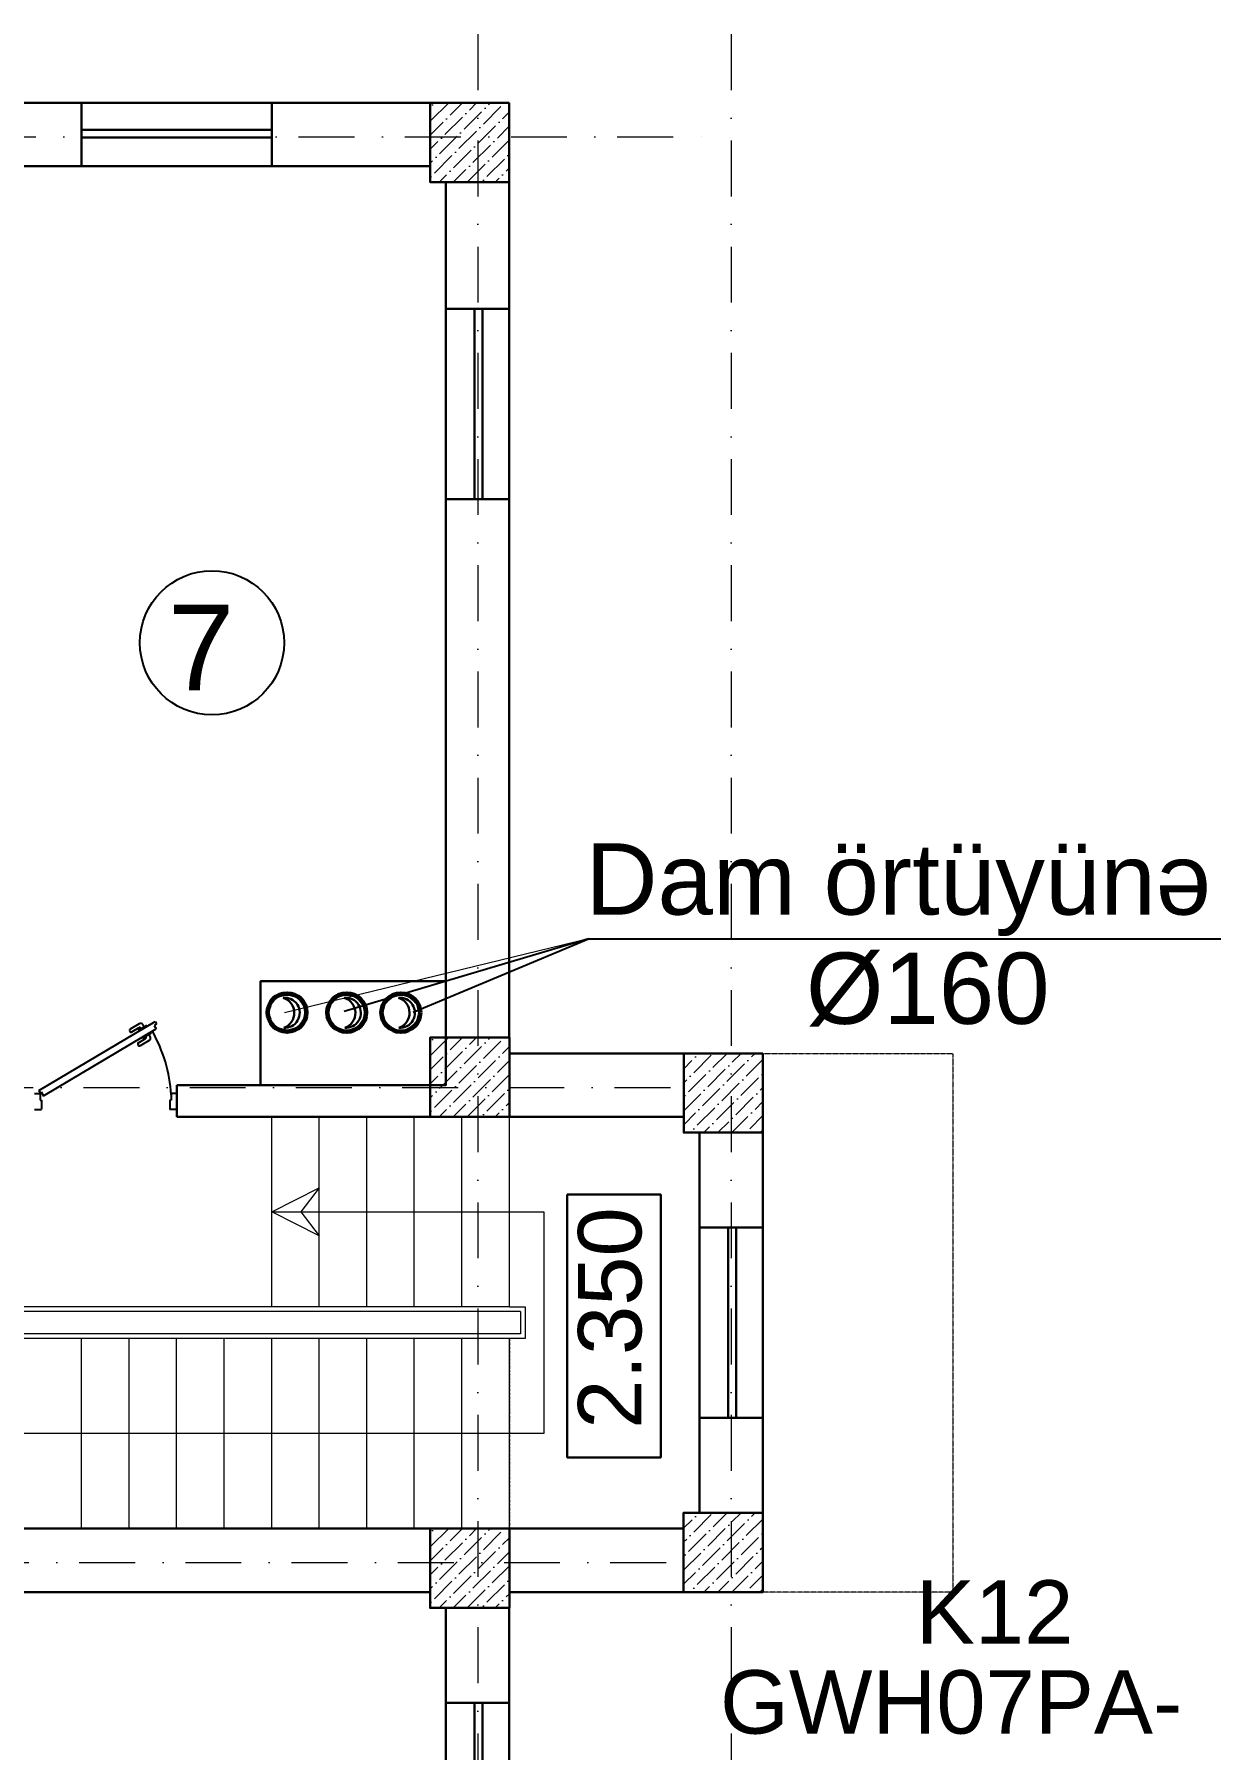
# Model space of a CAD drawing. Header units: millimetres. Extents: x 895788 to 1136524, y -21936 to 400945.
# Drawn here: x 1069731 to 1077218, y 246946 to 257775 of the extents above; entities that cross this region are included whole.
import ezdxf

# ---------------------------------------------------------------- set-up
doc = ezdxf.new("R2010")
doc.units = ezdxf.units.MM
for name, pattern in [('( Hidden )', [0.275, 0.15, -0.125]), ('006_PP_0101_AS_101_00$0$006_PP_0101_AS_102_00$0$006_PP_GRID_0101$0$006_TD-D_0101_AS_N101_00$0$TEČKOVANБX2', [0.05, 0, -0.05]), ('DASHDOT', [1, 0.5, -0.25, 0, -0.25]), ('Штрихпунктирная', [670.277762, 352.777767, -176.388884, 0, -141.111112])]:
    doc.linetypes.add(name, pattern=pattern)
for name, color, linetype, lineweight in [('0_Pen_No__7', 7, 'Continuous', 60), ('Layer2_Pen_No__1', 7, 'Continuous', 15), ('Xarici divarlar_Pen_No__1', 7, 'Continuous', 15), ('аракясмя_Pen_No__1', 7, 'Continuous', 15), ('ДВЕРИ', 7, 'Continuous', 5), ('оси_Pen_No__1', 7, 'Continuous', 15), ('оси_Ном._пера__1', 7, 'Continuous', 15), ('оси_Ном._пера__242_Pen_No__21', 7, 'Continuous', 30), ('перегородка_Ном._пера__7', 7, 'Continuous', 60), ('размер_Pen_No__1', 7, 'Continuous', 15)]:
    doc.layers.add(name, color=color, linetype=linetype, lineweight=lineweight)
doc.layers.add('Конструктив - Ограждающий', color=7, linetype='Continuous')
doc.styles.add('GENERATED_STYLE_1', font='times.ttf')
doc.styles.get("Standard").update_dxf_attribs({"font": 'arial.ttf', "height": 400})
doc.styles.add('СГЕНЕРИР_СТИЛЬ_1', font='arial.ttf')

# ---------------------------------------------------------------- blocks, each defined once
blk = doc.blocks.new('qapi 700')
at = {"layer": 'ДВЕРИ', "color": 251, "lineweight": 25, "true_color": 0x636466}
for p, q in [((1281619.6, 90085.8), (1281659.2, 90085.8)), ((1281659.2, 90033.9), (1281659.2, 90085.8)), ((1282419.6, 90085.8), (1282379.9, 90085.8)), ((1282379.9, 90033.9), (1282379.9, 90085.2)), ((1281619.6, 89997.1), (1281651.3, 89997.1)), ((1281651.3, 89997.1), (1281651.3, 90033.9)), ((1281651.3, 90033.9), (1281659.2, 90033.9)), ((1282368.3, 90009.8), (1281734.7, 89633.4)), ((1282395.4, 89979.8), (1281741.3, 89591.2)), ((1282381.6, 89987.4), (1282368.3, 90009.8)), ((1282387.8, 90033.9), (1282379.9, 90033.9)), ((1282388.4, 89991.5), (1282381.6, 89987.4)), ((1282387.8, 89997.1), (1282387.8, 90033.9)), ((1282419.6, 89997.1), (1282387.8, 89997.1)), ((1282419.6, 89997.1), (1282387.8, 89997.1)), ((1282395.4, 89979.8), (1282388.4, 89991.5)), ((1281811.6, 89685.5), (1281761.9, 89655.9)), ((1281776.4, 89664.6), (1281769.5, 89676.2)), ((1281775.1, 89697.9), (1281825.6, 89727.9)), ((1281791.5, 89676.3), (1281792.8, 89674.3)), ((1281835.3, 89711.6), (1281794.3, 89687.2)), ((1281814.4, 89680.8), (1281811.6, 89685.5)), ((1281836.4, 89725.1), (1281838, 89722.4)), ((1281733.2, 89604.8), (1281746.9, 89612.9)), ((1281741.3, 89591.2), (1281733.2, 89604.8)), ((1281746.9, 89612.9), (1281734.7, 89633.4)), ((1281761.9, 89655.9), (1281764.7, 89651.2)), ((1281785, 89616.9), (1281787.4, 89612.9)), ((1281787.4, 89612.9), (1281837.2, 89642.5)), ((1281802, 89621.6), (1281809.2, 89609.3)), ((1281819.9, 89628.6), (1281818.3, 89631.3)), ((1281871.8, 89650.1), (1281830.8, 89625.8)), ((1281831, 89603.8), (1281881.5, 89633.8)), ((1281837.2, 89642.5), (1281834.8, 89646.5)), ((1281884.3, 89644.7), (1281882.7, 89647.4))]:
    blk.add_line(p, q, dxfattribs=at)
for centre, radius, start, end in [((1282471.1, 90051.9), 821.4, 183.40765, 209.57059), ((1281783.2, 89684.3), 15.9, 120.71329, 210.71329), ((1281798.4, 89680.4), 7.94, 120.71329, 210.71329), ((1281829.6, 89721.1), 7.94, 30.71329, 120.71329), ((1281831.2, 89718.4), 7.94, 300.71329, 30.71329), ((1281822.9, 89617.4), 15.9, 210.71329, 300.71329), ((1281826.8, 89632.6), 7.94, 210.71329, 300.71329), ((1281875.8, 89643.3), 7.94, 30.71329, 120.71329), ((1281877.4, 89640.6), 7.94, 300.71329, 30.71329)]:
    blk.add_arc(centre, radius, start, end, dxfattribs=at)

msp = doc.modelspace()

# ---------------------------------------------------------------- hatches: boundary and pattern name
at = {"lineweight": 9}
h = msp.add_hatch(dxfattribs=at)
h.set_pattern_fill('ANSI36', color=256, scale=500)
h.set_pattern_definition([(45, (-697809.3, 2713741.77), (33.1456304, 121.533978), [156.25, -31.25, 0, -31.25])])
h.paths.add_polyline_path([(1072228.849, 257341.687), (1072228.849, 256841.687), (1072728.849, 256841.687), (1072728.849, 257341.687)])
h = msp.add_hatch(dxfattribs=at)
h.set_pattern_fill('ANSI36', color=256, scale=500)
h.set_pattern_definition([(45, (-697809.48, 2707841.76), (33.1456304, 121.533978), [156.25, -31.25, 0, -31.25])])
h.paths.add_polyline_path([(1072229.025, 251441.681), (1072229.025, 250941.681), (1072729.025, 250941.681), (1072729.025, 251441.681)])
h = msp.add_hatch(dxfattribs=at)
h.set_pattern_fill('ANSI36', color=256, scale=500)
h.set_pattern_definition([(45, (-699409.674, 2707741.76), (33.1456304, 121.533978), [156.25, -31.25, 0, -31.25])])
h.paths.add_polyline_path([(1073829.22, 251341.681), (1073829.22, 250841.681), (1074329.22, 250841.681), (1074329.22, 251341.681)])
h = msp.add_hatch(dxfattribs=at)
h.set_pattern_fill('ANSI36', color=256, scale=500)
h.set_pattern_definition([(45, (-699409.48, 2704841.76), (33.1456304, 121.533978), [156.25, -31.25, 0, -31.25])])
h.paths.add_polyline_path([(1073829.025, 248441.681), (1073829.025, 247941.681), (1074329.025, 247941.681), (1074329.025, 248441.681)])
h = msp.add_hatch(dxfattribs=at)
h.set_pattern_fill('ANSI36', color=256, scale=500)
h.set_pattern_definition([(45, (-697809.48, 2704741.76), (33.1456304, 121.533978), [156.25, -31.25, 0, -31.25])])
h.paths.add_polyline_path([(1072229.025, 248341.681), (1072229.025, 247841.681), (1072729.025, 247841.681), (1072729.025, 248341.681)])
at = {"layer": 'Конструктив - Ограждающий', "linetype": 'Continuous', "lineweight": 0, "true_color": 0x000000}
h = msp.add_hatch(dxfattribs=at)
h.set_pattern_fill('ЖЕЛЕЗОБЕТОН', color=18, style=0, pattern_type=2)
h.set_pattern_definition([(45, (1664137.9, 1789591.84), (-183.847756, 183.847756), []), (45, (1664045.97, 1789683.77), (-183.847756, 183.847756), [194.999993, -64.999998, 0, -64.999998])])
h.paths.add_polyline_path([(1074329.22, 251341.681), (1074329.22, 250841.681), (1074329.025, 250841.681), (1074329.025, 251341.486)])

# ---------------------------------------------------------------- linework, layer by layer
at = {"color": 7, "lineweight": 0}
msp.add_line((1073229.214, 252064.293), (1071310.751, 251598.128), dxfattribs=at)
at = {"color": 7}
for p, q in [((1073229.214, 252064.293), (1071686.799, 251607.133)), ((1072121.541, 251602.576), (1073229.214, 252064.293)), ((1073229.214, 252064.293), (1077218.5, 252064.293))]:
    msp.add_line(p, q, dxfattribs=at)
at = {"color": 0, "lineweight": 30}
for points in [[(1030828.849, 257341.687), (1072228.849, 257341.687)], [(1072228.849, 256941.687), (1068578.673, 256941.687)], [(1072328.849, 251441.681), (1072328.849, 256841.687)], [(1072728.849, 256841.687), (1072728.849, 251441.681)], [(1073829.22, 251341.681), (1072729.044, 251341.681)], [(1070629.56, 251141.681), (1072229.025, 251141.681), (1072229.025, 250941.681), (1070629.56, 250941.681)], [(1070629.56, 251141.681), (1070629.56, 250941.681)], [(1072728.849, 250941.681), (1073829.22, 250941.681)], [(1073929.22, 250841.681), (1073929.22, 248441.681)], [(1074329.22, 250841.681), (1074329.22, 248441.681)], [(1068728.849, 248341.681), (1072229.025, 248341.681)], [(1073829.22, 248341.681), (1072728.849, 248341.681)], [(1072228.849, 247941.681), (1068928.849, 247941.681)], [(1072729.22, 247941.681), (1073828.849, 247941.681)], [(1072328.849, 247241.605), (1072328.849, 247841.681)], [(1072728.849, 247841.681), (1072728.849, 241941.681)]]:
    msp.add_lwpolyline(points, dxfattribs=at)
for points in [[(1071229.025, 257341.687), (1070029.025, 257341.687), (1070029.025, 256941.687), (1071229.025, 256941.687)], [(1072728.849, 254841.271), (1072728.849, 256041.271), (1072328.849, 256041.271), (1072328.849, 254841.271)], [(1074329.22, 249041.681), (1074329.22, 250241.681), (1073929.22, 250241.681), (1073929.22, 249041.681)], [(1072728.849, 246041.605), (1072728.849, 247241.605), (1072328.849, 247241.605), (1072328.849, 246041.605)]]:
    msp.add_lwpolyline(points, close=True, dxfattribs=at)
at = {"color": 3, "lineweight": 30}
for points in [[(1072728.849, 257341.687), (1072228.849, 257341.687), (1072228.849, 256841.687), (1072728.849, 256841.687)], [(1072729.025, 251441.681), (1072229.025, 251441.681), (1072229.025, 250941.681), (1072729.025, 250941.681)], [(1074329.22, 251341.681), (1073829.22, 251341.681), (1073829.22, 250841.681), (1074329.22, 250841.681)], [(1074329.025, 248441.681), (1073829.025, 248441.681), (1073829.025, 247941.681), (1074329.025, 247941.681)], [(1072729.025, 248341.681), (1072229.025, 248341.681), (1072229.025, 247841.681), (1072729.025, 247841.681)]]:
    msp.add_lwpolyline(points, close=True, dxfattribs=at)
at = {"color": 146, "lineweight": 30, "true_color": 0x105689}
for points in [[(1070029.025, 257172.824), (1070029.025, 257122.824), (1071229.025, 257122.824), (1071229.025, 257172.824)], [(1072559.986, 256041.271), (1072509.986, 256041.271), (1072509.986, 254841.271), (1072559.986, 254841.271)], [(1074160.358, 250241.681), (1074110.358, 250241.681), (1074110.358, 249041.681), (1074160.358, 249041.681)], [(1072559.986, 247241.605), (1072509.986, 247241.605), (1072509.986, 246041.605), (1072559.986, 246041.605)]]:
    msp.add_lwpolyline(points, close=True, dxfattribs=at)
at = {"color": 7, "lineweight": 30}
msp.add_lwpolyline([(1072328.849, 251797.432), (1071159.151, 251797.432), (1071159.151, 251141.681), (1072328.849, 251141.681)], close=True, dxfattribs=at)
at = {"color": 0, "lineweight": 25}
msp.add_circle((1070852.264, 253934.044), 454.873, dxfattribs=at)
at = {"color": 5, "lineweight": 60}
for centre in [(1071325.764, 251599.783), (1071702.519, 251599.315), (1072044.163, 251599.315)]:
    msp.add_circle(centre, 121.127, dxfattribs=at)
at = {"color": 7, "lineweight": 30}
for centre, radius, start, end in [((1071310.751, 251598.128), 95.117, 266.506197, 95.6582404), ((1071272.043, 251597.397), 99.792, 289.2568481, 72.9075893), ((1071696.454, 251598.128), 95.117, 266.506197, 95.6582404), ((1071657.746, 251597.397), 99.792, 289.2568481, 72.9075893), ((1072038.098, 251598.128), 95.117, 266.506197, 95.6582404), ((1071999.39, 251597.397), 99.792, 289.2568481, 72.9075893)]:
    msp.add_arc(centre, radius, start, end, dxfattribs=at)
at = {"layer": 'Layer2_Pen_No__1', "color": 7, "linetype": '( Hidden )', "lineweight": 15}
for p, q in [((1074328.849, 251341.681), (1075528.849, 251341.681)), ((1075528.849, 251341.681), (1075528.849, 247941.681)), ((1075528.849, 247941.681), (1074328.849, 247941.681))]:
    msp.add_line(p, q, dxfattribs=at)
at = {"layer": 'Xarici divarlar_Pen_No__1', "color": 7, "linetype": '( Hidden )', "lineweight": 15}
for p, q in [((1071482.059, 247941.681), (1068428.808, 247941.681)), ((1072228.673, 247941.681), (1070282.059, 247941.681))]:
    msp.add_line(p, q, dxfattribs=at)
at = {"layer": 'аракясмя_Pen_No__1', "color": 7, "linetype": 'Continuous', "lineweight": 15}
for p, q in [((1071229.22, 249741.681), (1071229.22, 250941.681)), ((1071529.22, 249741.681), (1071529.22, 250941.681)), ((1071829.22, 249741.681), (1071829.22, 250941.681)), ((1072129.22, 249741.681), (1072129.22, 250941.681)), ((1072429.22, 249741.681), (1072429.22, 250941.681)), ((1072729.22, 249741.681), (1072729.22, 250941.681)), ((1072729.22, 249741.681), (1069329.22, 249741.681)), ((1072799.22, 249711.681), (1069359.22, 249711.681)), ((1072729.22, 249741.681), (1072829.22, 249741.681)), ((1072799.22, 249711.681), (1072799.22, 249571.681)), ((1072829.22, 249741.681), (1072829.22, 249541.681)), ((1072799.22, 249571.681), (1069359.22, 249571.681)), ((1072729.22, 249541.681), (1069429.22, 249541.681)), ((1070029.22, 248341.681), (1070029.22, 249541.681)), ((1070329.22, 248341.681), (1070329.22, 249541.681)), ((1070629.22, 248341.681), (1070629.22, 249541.681)), ((1070929.22, 248341.681), (1070929.22, 249541.681)), ((1071229.22, 248341.681), (1071229.22, 249541.681)), ((1071529.22, 248341.681), (1071529.22, 249541.681)), ((1071829.22, 248341.681), (1071829.22, 249541.681)), ((1072129.22, 248341.681), (1072129.22, 249541.681)), ((1072429.22, 248341.681), (1072429.22, 249541.681)), ((1072729.22, 248341.681), (1072729.22, 249541.681)), ((1072829.22, 249541.681), (1072729.22, 249541.681))]:
    msp.add_line(p, q, dxfattribs=at)
at = {"layer": 'аракясмя_Pen_No__1', "color": 7, "linetype": '006_PP_0101_AS_101_00$0$006_PP_0101_AS_102_00$0$006_PP_GRID_0101$0$006_TD-D_0101_AS_N101_00$0$TEČKOVANБX2', "lineweight": 15}
for p, q in [((1070029.22, 248341.681), (1070029.22, 249541.681)), ((1070329.22, 248341.681), (1070329.22, 249541.681)), ((1070629.22, 248341.681), (1070629.22, 249541.681)), ((1070929.22, 248341.681), (1070929.22, 249541.681)), ((1071229.22, 248341.681), (1071229.22, 249541.681)), ((1071529.22, 248341.681), (1071529.22, 249541.681)), ((1071829.22, 248341.681), (1071829.22, 249241.681)), ((1072129.22, 248341.681), (1072129.22, 248941.681))]:
    msp.add_line(p, q, dxfattribs=at)
at = {"layer": 'аракясмя_Pen_No__1', "color": 7, "linetype": '( Hidden )', "lineweight": 15}
msp.add_line((1072429.22, 248341.681), (1072429.22, 248641.681), dxfattribs=at)
at = {"layer": 'оси_Pen_No__1', "color": 7, "linetype": 'DASHDOT', "lineweight": 15}
msp.add_line((1072729.22, 249541.681), (1072729.22, 248341.681), dxfattribs=at)
at = {"layer": 'оси_Ном._пера__1', "linetype": 'Штрихпунктирная'}
for p, q in [((1024472.751, 257127.179), (1074026.778, 257127.179)), ((1024455.456, 251127.173), (1074026.778, 251127.173)), ((1024428.344, 248127.173), (1074026.778, 248127.173))]:
    msp.add_line(p, q, dxfattribs=at)
at = {"layer": 'оси_Ном._пера__1', "linetype": 'Штрихпунктирная', "flags": 128}
for points in [[(1072529.025, 257775.029), (1072529.025, 221411.943), (1072529.025, 218232.652)], [(1074129.22, 257775.029), (1074129.22, 221411.943), (1074129.22, 218232.667)]]:
    msp.add_lwpolyline(points, dxfattribs=at)
at = {"layer": 'оси_Ном._пера__242_Pen_No__21', "color": 7, "linetype": 'Continuous', "lineweight": 30, "flags": 128}
msp.add_lwpolyline([(1073094.814, 250450.136), (1073094.814, 248791.253), (1073684.639, 248791.253), (1073684.639, 250450.136)], close=True, dxfattribs=at)
at = {"layer": 'размер_Pen_No__1', "color": 7, "linetype": 'Continuous', "lineweight": 15, "flags": 128}
msp.add_lwpolyline([(1071412.251, 250341.681), (1071529.22, 250189.192), (1071229.22, 250341.681), (1071529.22, 250494.171)], close=True, dxfattribs=at)
msp.add_lwpolyline([(1071229.22, 250341.682), (1072946.887, 250341.682), (1072946.887, 248941.681), (1069429.22, 248941.681)], dxfattribs=at)

# ---------------------------------------------------------------- block references
at = {"lineweight": 15, "xscale": 1.121843277023546, "yscale": 1.121843277023546, "zscale": 1.121843277023546, "rotation": 180}
msp.add_blockref('qapi 700', (2508405.896, 352050.528), dxfattribs=at)

# ---------------------------------------------------------------- texts
for s, height, p in [('Dam örtüyünə', 450, (1073210.383, 252217.752)), ('Ø160', 450, (1074601.191, 251528.32)), ('K12', 400, (1075294.312, 247615.718)), ('GWH07PA-', 400, (1074058.637, 247047.651))]:
    msp.add_text(s, height=height).set_placement(p)
at = {"layer": '0_Pen_No__7', "color": 7, "linetype": 'Continuous', "lineweight": 60, "insert": (1073365.13, 249671.221), "char_height": 400, "attachment_point": 5, "rotation": 90, "style": 'GENERATED_STYLE_1'}
msp.add_mtext('\\A1;\\pxqc;{\\fArial|b0|i0|c238|p34;2\\fArial|b0|i0|c204|p34;.\\fArial|b0|i0|c238|p34;35\\fArial|b0|i0|c204|p34;0}', dxfattribs=at)
at = {"layer": 'перегородка_Ном._пера__7', "linetype": 'Continuous', "insert": (1070992.604, 254174.742), "char_height": 540, "attachment_point": 3, "style": 'СГЕНЕРИР_СТИЛЬ_1'}
msp.add_mtext('{\\fArial|b0|i0|c238|p38;7}', dxfattribs=at)

doc.saveas('drawing.dxf')
